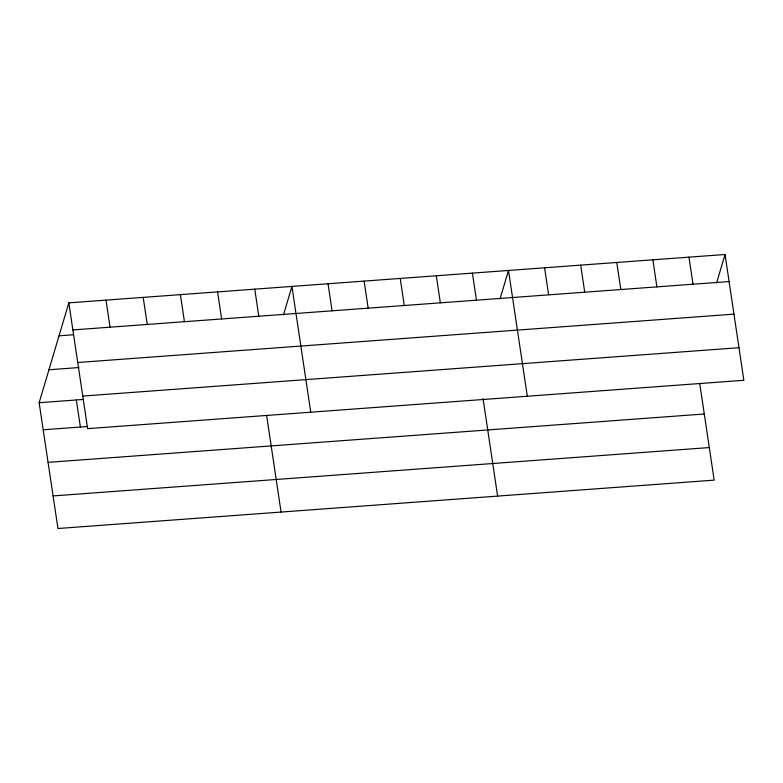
<?xml version="1.0" encoding="UTF-8"?>
<svg xmlns="http://www.w3.org/2000/svg" width="783" height="783" viewBox="0 0 783 783"><rect width="100%" height="100%" fill="white"/><g stroke="black" fill="none" stroke-linecap="round" stroke-linejoin="round"><path stroke-width="1.17" d="M699.777 383.827L714.174 480.136L57.952 528.505L39.15 402.716L68.826 302.864L725.048 254.495L743.85 380.284L87.627 428.644L68.826 302.864M283.456 314.981L291.942 286.421L310.743 412.201M500.014 299.018L508.5 270.458L527.302 396.247M716.562 283.055L725.048 254.495M72.878 329.927L729.1 281.557M59.038 335.819L73.426 334.752M77.742 362.5L733.965 314.14M48.947 369.762L78.936 367.55M82.763 396.071L738.986 347.701M39.15 402.716L83.536 399.447M43.192 429.779L87.579 426.51M48.066 462.361L704.289 413.992M53.078 495.923L709.3 447.563M688.962 257.157L693.004 284.219M652.865 259.819L656.908 286.881M616.779 262.481L620.821 289.544M580.683 265.134L584.725 292.206M544.586 267.796L548.638 294.858M472.403 273.12L476.456 300.183M483.042 398.586L497.616 496.099M436.317 275.782L440.359 302.845M400.221 278.435L404.263 305.497M364.134 281.097L368.176 308.159M328.038 283.759L332.08 310.822M254.759 289.162L258.801 316.224M266.67 415.753L281.068 512.062M217.576 291.902L221.618 318.965M180.384 294.643L184.436 321.705M143.201 297.383L147.243 324.446M106.018 300.124L110.06 327.186M76.333 399.976L80.385 427.038"/></g></svg>
